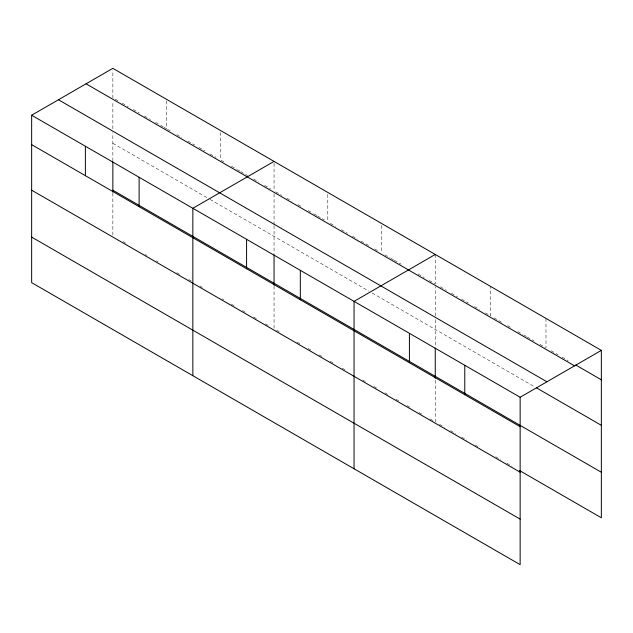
<?xml version="1.0" encoding="UTF-8"?>
<svg xmlns="http://www.w3.org/2000/svg" width="633" height="633" viewBox="0 0 633 633"><rect width="100%" height="100%" fill="white"/><g stroke="black" fill="none" stroke-linecap="round" stroke-linejoin="round"><path stroke-width="0.47" stroke-dasharray="3.17 2.37" d="M112.856 160.893L112.856 132.637M112.856 128.768L112.856 101.636M274.057 225.712L274.057 253.96M274.057 224.739L274.057 193.738M435.259 319.752L435.259 347.026M435.259 315.875L435.259 286.812M117.975 100.718L112.856 97.767L112.856 70.303M122.24 103.179L128.206 106.629M133.326 109.58L139.3 113.03M144.419 115.981L150.385 119.431M155.504 122.383L159.769 124.843M160.624 125.342L163.179 126.814M164.034 127.312L166.59 128.784L166.59 99.365M167.444 129.282L170.855 131.245M176.829 134.694L181.948 137.654M187.914 141.096L194.735 145.036M198.999 147.497L204.973 150.947M210.093 153.898L216.059 157.348M221.178 160.299L225.443 162.76M231.417 166.21L236.528 169.169M237.383 169.66L239.947 171.132M240.793 171.63L247.622 175.57M253.588 179.012L258.707 181.972M264.681 185.414L270.647 188.863M275.766 191.815L281.732 195.265M286.852 198.216L291.971 201.175M297.945 204.617L302.21 207.086M308.176 210.528L313.295 213.487M314.15 213.978L316.706 215.457M317.56 215.948L324.381 219.888M330.355 223.33L335.474 226.29M341.44 229.732L347.414 233.181M352.526 236.133L357.645 239.092M361.055 241.062L368.738 245.493M374.704 248.943L378.969 251.404M384.943 254.846L390.055 257.805M390.909 258.296L393.473 259.775M394.319 260.266L401.148 264.206M418.207 274.049L424.173 277.499M429.293 280.459L435.259 283.901L435.259 254.482M440.37 286.852L446.336 290.294M451.448 293.245L457.406 296.687M461.663 299.148L468.483 303.08M474.441 306.522L479.553 309.474M485.511 312.916L490.622 315.867L490.622 286.44M494.033 317.829L501.7 322.26M507.658 325.702L511.915 328.155M517.881 331.597L522.993 334.548M523.839 335.047L526.395 336.519M527.249 337.009L534.062 340.942M540.028 344.384L545.14 347.335M551.098 350.777L557.91 354.709M562.167 357.17L568.133 360.612M112.856 143.295L209.238 198.944M210.093 199.435L368.738 291.03M372.149 293L534.917 386.969M123.095 241.656L125.651 243.135M145.266 254.458L146.975 255.447M156.359 260.859L158.06 261.848M176.829 272.681L180.239 274.651M188.769 279.572L191.324 281.052M199.854 285.974L202.418 287.453M222.033 298.776L223.734 299.765M231.417 304.196L234.827 306.166M242.502 310.597L245.913 312.567M253.588 316.998L256.998 318.969M265.528 323.89L268.091 325.37M276.621 330.291L279.177 331.771M297.091 342.113L300.501 344.083M308.176 348.514L311.586 350.484M319.261 354.915L322.68 356.885M330.355 361.316L333.765 363.287M342.295 368.208L344.85 369.688M362.764 380.029L365.32 381.509M373.85 386.431L377.26 388.401M384.943 392.832L388.353 394.802M396.029 399.233L399.439 401.203M407.114 405.634L410.524 407.605M419.054 412.526L422.472 414.496M430.147 418.927L433.558 420.898M439.524 424.347L444.635 427.291M450.593 430.733L455.705 433.684M461.663 437.126L466.774 440.077M475.296 444.999L477.852 446.471M495.734 456.797L500.845 459.748M506.811 463.19L511.915 466.141M545.986 318.407L545.986 347.826M435.259 380.227L435.259 421.887M381.525 225.419L381.525 252.876M327.791 194.394L327.791 221.859M274.057 163.369L274.057 190.834M274.057 286.187L274.057 328.812M220.324 132.344L220.324 159.809M112.856 193.12L112.856 235.745"/><path stroke-width="0.95" d="M31.65 115.222L520.144 397.255L520.144 564.66L31.65 282.635L31.65 115.222L112.856 68.34L601.35 350.365L601.35 517.778L519.582 470.564M274.057 161.407L192.851 208.297L192.851 375.701M435.259 254.482L354.053 301.363L354.053 468.768M520.144 397.255L601.35 350.365M575.801 365.043L601.35 379.792M86.056 83.809L574.55 365.842M58.45 99.753L546.944 381.778M536.618 387.95L601.35 425.329M112.856 190.209L601.35 472.242M31.65 144.648L520.144 426.674M31.65 190.185L520.144 472.21M31.65 237.098L520.144 519.123M464.78 365.288L464.78 394.715M435.259 348.008L435.259 378.289M409.416 333.33L409.416 362.749M300.319 270.338L300.319 299.765M274.057 254.941L274.057 285.222M246.585 239.321L246.585 268.74M139.118 177.272L139.118 206.69M112.856 161.866L112.856 192.147M85.384 146.247L85.384 175.673"/></g></svg>
